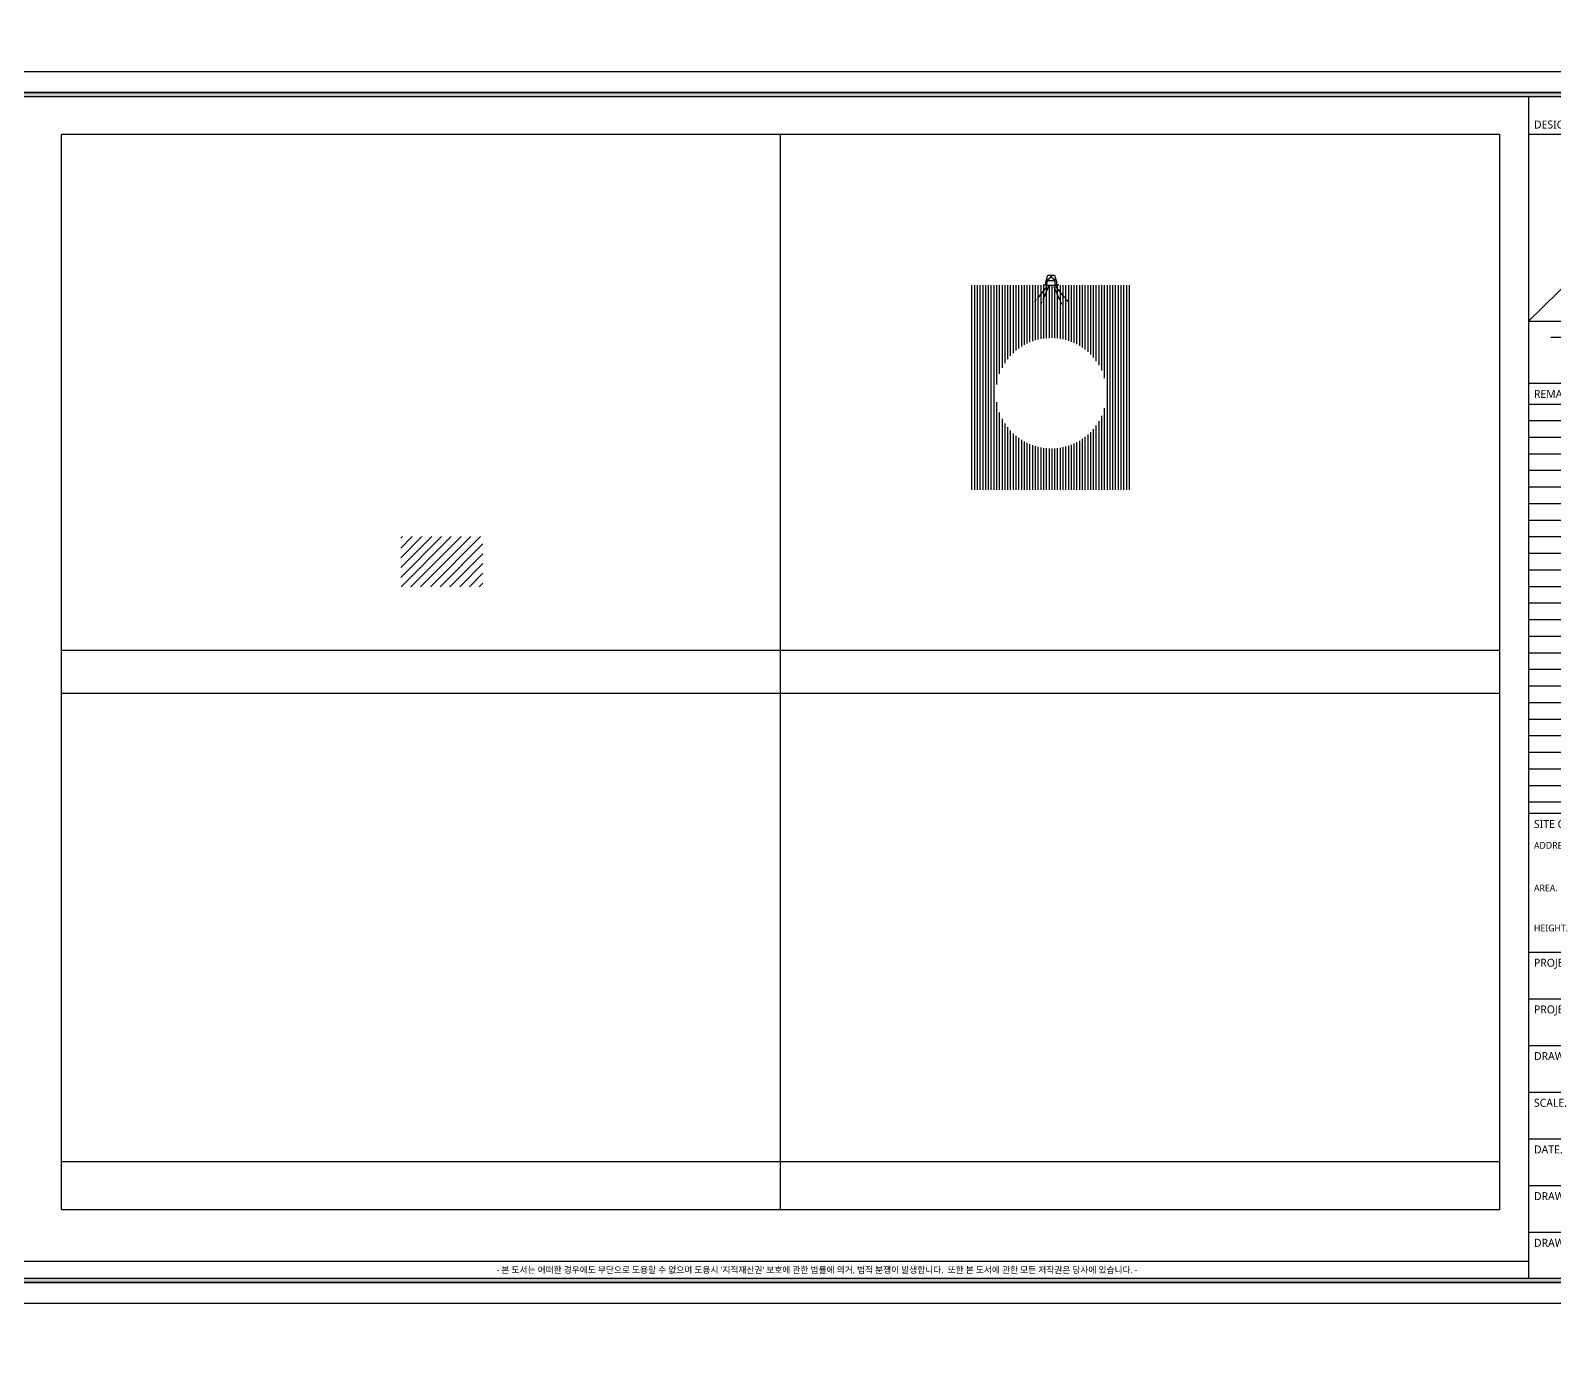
# Model space of a CAD drawing. Header units: millimetres. Extents: x 70151 to 230897, y 35202 to 113211.
# Drawn here: x 205322 to 216353, y 83644 to 93154 of the extents above; entities that cross this region are included whole.
import ezdxf
from ezdxf.enums import TextEntityAlignment as Align

# ---------------------------------------------------------------- set-up
doc = ezdxf.new("R2010")
doc.units = ezdxf.units.MM
doc.header["$LTSCALE"] = 50
doc.linetypes.add('HIDDEN', pattern=[9.525, 6.35, -3.175])
for name, color, linetype in [('F-SYM', 7, 'Continuous'), ('FORM(YOURNAME)-11', 1, 'Continuous'), ('HAT', 8, 'Continuous'), ('WAL1', 3, 'Continuous')]:
    doc.layers.add(name, color=color, linetype=linetype)
doc.styles.add('YOURNAME', font='malgun.ttf')

# ---------------------------------------------------------------- blocks, each defined once
blk = doc.blocks.new('FORM-PLAN')
at = {"layer": 'FORM(YOURNAME)-11'}
h = blk.add_hatch(color=256, dxfattribs=at)
h.dxf.hatch_style = 1
h.paths.add_polyline_path([(-71444, 55115), (10556, 55115), (10556, 54915), (-71444, 54915)])
h.paths.add_polyline_path([(-71444, -2085), (10556, -2085), (10556, -2285), (-71444, -2285)])
at = {"layer": 'Defpoints', "color": 158}
for p, q in [((1346, 54915), (1346, -2085)), ((1346, 53115), (10556, 53115)), ((10556, 53115), (1346, 44093)), ((1346, 44093), (10556, 44093)), ((1346, 40093), (10556, 40093)), ((1346, 39293), (10556, 39293)), ((1346, 38493), (10556, 38493)), ((1346, 37693), (10556, 37693)), ((1346, 36893), (10556, 36893)), ((1346, 36093), (10556, 36093)), ((1346, 35293), (10556, 35293)), ((1346, 34493), (10556, 34493)), ((1346, 33693), (10556, 33693)), ((1346, 32893), (10556, 32893)), ((1346, 32093), (10556, 32093)), ((1346, 31293), (10556, 31293)), ((1346, 30493), (10556, 30493)), ((1346, 29693), (10556, 29693)), ((1346, 28893), (10556, 28893)), ((1346, 28093), (10556, 28093)), ((1346, 27293), (10556, 27293)), ((1346, 26493), (10556, 26493)), ((1346, 25693), (10556, 25693)), ((1346, 24893), (10556, 24893)), ((1346, 24093), (10556, 24093)), ((1346, 23293), (10556, 23293)), ((1346, 22493), (10556, 22493)), ((1346, 21693), (10556, 21693)), ((1346, 20893), (10556, 20893)), ((1346, -1285), (-71444, -1285))]:
    blk.add_line(p, q, dxfattribs=at)
at = {"layer": 'Defpoints', "color": 1}
for points in [[(-72444, 58115), (-72444, 56115), (-74444, 56115)], [(11556, 58115), (11556, 56115), (13556, 56115)], [(-72444, -5285), (-72444, -3285), (-74444, -3285)], [(11556, -5285), (11556, -3285), (13556, -3285)]]:
    blk.add_lwpolyline(points, dxfattribs=at)
at = {"layer": 'Defpoints', "color": 158}
for points in [[(-71444, -2285), (10556, -2285), (10556, 55115), (-71444, 55115)], [(-69444, 53115), (-64, 53115), (-64, 1215), (-69444, 1215)]]:
    blk.add_lwpolyline(points, close=True, dxfattribs=at)
at = {"layer": 'FORM(YOURNAME)-11', "color": 251}
blk.add_line((2415, 43323), (9487, 43323), dxfattribs=at)
at = {"layer": 'FORM(YOURNAME)-11', "color": 14}
for p, q in [((1346, 41093), (10556, 41093)), ((1346, 20344), (10556, 20344)), ((1346, 13651), (10556, 13651)), ((1346, 11398), (10556, 11398)), ((1346, 9146), (10556, 9146)), ((1346, 6893), (10556, 6893)), ((1346, 4641), (10556, 4641)), ((1346, 2388), (10556, 2388)), ((5951, 2388), (5951, -2085)), ((1346, 136), (10556, 136))]:
    blk.add_line(p, q, dxfattribs=at)
at = {"layer": 'FORM(YOURNAME)-11', "color": 250}
blk.add_lwpolyline([(-72444, -3285), (11556, -3285), (11556, 56115), (-72444, 56115)], close=True, dxfattribs=at)
at = {"layer": 'FORM(YOURNAME)-11'}
for points in [[(-71444, 55115), (10556, 55115), (10556, 54915), (-71444, 54915)], [(-71444, -2085), (10556, -2085), (10556, -2285), (-71444, -2285)]]:
    blk.add_lwpolyline(points, close=True, dxfattribs=at)
at = {"layer": 'FORM(YOURNAME)-11', "color": 14, "style": 'YOURNAME'}
for s, height, p in [('DESIGN BY.', 386.1, (1603, 53577)), ('REMARK.', 386.1, (1603, 40579)), ('SITE CONDITIONS.', 386.14, (1603, 19829)), ('PROJECT TYPE.', 386.14, (1603, 13136)), ('PROJECT TITLE.', 386.14, (1603, 10883)), ('DRAWING TITLE.', 386.14, (1603, 8631)), ('SCALE.', 386.1, (1603, 6378)), ('DATE.', 386.1, (1603, 4126)), ('DRAWN BY.', 386.1, (1603, 1873)), ('CHECKED BY.', 386.14, (6240, 1873)), ('DRAWING No.', 386.14, (1603, -379)), ('SHEET No.', 386.1, (6240, -379))]:
    blk.add_text(s, height=height, dxfattribs=at).set_placement(p, align=Align.MIDDLE_LEFT)
for s, height, width, p in [('@__gmdesign__', 400, 1.03, (9487, 42649)), ('goldenhand99@naver.com', 300, 0.995, (9487, 42154))]:
    blk.add_text(s, height=height, dxfattribs=dict(at, width=width)).set_placement(p, align=Align.RIGHT)
at = {"layer": 'FORM(YOURNAME)-11', "color": 251, "style": 'YOURNAME'}
for s, p in [('ADDRESS.', (1603, 18799)), ('AREA.', (1603, 16740)), ('HEIGHT.', (1603, 14809))]:
    blk.add_text(s, height=321.8, dxfattribs=at).set_placement(p, align=Align.MIDDLE_LEFT)
at = {"layer": 'FORM(YOURNAME)-11', "color": 1, "style": 'YOURNAME'}
blk.add_text("- 본 도서는 어떠한 경우에도 무단으로 도용할 수 없으며 도용시 '지적재산권' 보호에 관한 법률에 의거, 법적 분쟁이 발생합니다.  또한 본 도서에 관한 모든 저작권은 당사에 있습니다. -", height=300, dxfattribs=at).set_placement((-32990, -1685), align=Align.MIDDLE_CENTER)
at = {"layer": 'FORM(YOURNAME)-11', "color": 3, "style": 'YOURNAME'}
for tag, height, p in [('1', 451, (9905, 18188)), ('2', 451, (9905, 17544)), ('3', 451, (9905, 16257)), ('4', 451, (9905, 14326)), ('5', 515, (9905, 12009)), ('6', 515, (9905, 9757)), ('7', 515, (9905, 7504)), ('8', 515, (9905, 5252)), ('9', 515, (9905, 2999)), ('10', 515, (5655, 811)), ('11', 515, (9905, 747)), ('12', 515, (5655, -1441)), ('13', 515, (9905, -1441))]:
    blk.add_attdef(tag, text='', height=height, dxfattribs=at).set_placement(p, align=Align.MIDDLE_RIGHT)
blk = doc.blocks.new('A$C1F3B28B9')
at = {"color": 6, "elevation": 0}
for points in [[(175, 256), (45, 95)], [(199, 256), (118, 65)], [(174, 277), (185, 357), (195, 357)], [(183, 347), (294, 347)], [(279, 256), (360, 65)], [(304, 277), (293, 357), (283, 357)], [(303, 256), (433, 95)], [(23, 68), (0, 39)], [(104, 34), (90, 0)], [(374, 34), (388, 0)], [(455, 68), (478, 39)]]:
    blk.add_lwpolyline(points, dxfattribs=at)
at = {"color": 1, "elevation": 0}
blk.add_lwpolyline([(164, 277), (314, 277)], dxfattribs=at)
at = {"color": 6, "linetype": 'HIDDEN', "elevation": 0}
for points in [[(195, 357), (194, 354)], [(248, 400), (228, 400), (228, 395), (248, 395), (248, 400)], [(236, 390), (236, 395)], [(240, 390), (240, 395)], [(283, 357), (283, 354)]]:
    blk.add_lwpolyline(points, dxfattribs=at)
at = {"color": 6, "linetype": 'HIDDEN'}
for centre, start, end in [((261, 323), 110.207, 160.4808), ((216, 323), 19.5192, 69.793)]:
    blk.add_arc(centre, 70.8, start, end, dxfattribs=at)
at = {"layer": 'WAL1', "elevation": 0}
blk.add_lwpolyline([(132, 292), (132, 282), (164, 277), (164, 327), (189, 422), (289, 422), (314, 327), (314, 277), (345, 282), (345, 292)], dxfattribs=at)

msp = doc.modelspace()

# ---------------------------------------------------------------- hatches: boundary and pattern name
at = {"layer": 'HAT'}
h = msp.add_hatch(dxfattribs=at)
h.set_pattern_fill('_USER', color=256, scale=20, angle=90, pattern_type=0)
h.set_pattern_definition([(90, (-63.282, -257.545), (-20, 1e-15), [])])
h.paths.add_polyline_path([(213293.7, 91311), (212129.7, 91311), (212129.7, 89829), (213293.7, 89829)])
h.paths.add_polyline_path([(213111.7, 90529, -1), (212311.7, 90529, -1)], flags=16)
h = msp.add_hatch(dxfattribs=at)
h.set_pattern_fill('_USER', color=256, scale=50, angle=45, pattern_type=0)
h.set_pattern_definition([(45, (617.414, -454.944), (-35.355339, 35.355339), [])])
h.paths.add_polyline_path([(208002.2, 89128.4), (208597.2, 89128.4), (208597.2, 89491.4), (208002.2, 89491.4)])

# ---------------------------------------------------------------- linework, layer by layer
for p, q in [((210750.9, 84619.4), (210750.9, 92404.4)), ((205547.4, 84969.4), (215954.4, 84969.4))]:
    msp.add_line(p, q)
at = {"layer": 'F-SYM'}
for p, q in [((215954.4, 88667.9), (205547.4, 88667.9)), ((215954.4, 88356), (205547.4, 88356))]:
    msp.add_line(p, q, dxfattribs=at)

# ---------------------------------------------------------------- block references
at = {"xscale": 0.5, "yscale": 0.5, "zscale": 0.5}
msp.add_blockref('A$C1F3B28B9', (212590.5, 91172.6, 0), dxfattribs=at)
at = {"layer": 'F-SYM'}
ref = msp.add_blockref('FORM-PLAN', (215964, 84437.2), dxfattribs=dict(at, xscale=0.15, yscale=0.15, zscale=0.15))
ref.add_attrib('4', '2280mm(최고2318mm)', dxfattribs={"layer": 'FORM(YOURNAME)-11', "color": 3, "height": 67.5, "style": 'YOURNAME'}).set_placement((217494.8, 86574.9), align=Align.MIDDLE_RIGHT)
ref.add_attrib('3', '181.06 m2 / 54.77py', dxfattribs={"layer": 'FORM(YOURNAME)-11', "color": 3, "height": 60, "style": 'YOURNAME'}).set_placement((217494.8, 86811.1), align=Align.MIDDLE_RIGHT)
ref.add_attrib('2', '노형동 2585-2', dxfattribs={"layer": 'FORM(YOURNAME)-11', "color": 3, "height": 60, "style": 'YOURNAME'}).set_placement((217494.8, 87066.4), align=Align.MIDDLE_RIGHT)
ref.add_attrib('1', '노형 대림 아파트', dxfattribs={"layer": 'FORM(YOURNAME)-11', "color": 3, "height": 60, "style": 'YOURNAME'}).set_placement((217494.8, 87150), align=Align.MIDDLE_RIGHT)
ref.add_attrib('5', '아파트 리모델링', dxfattribs={"layer": 'FORM(YOURNAME)-11', "color": 3, "height": 75, "style": 'YOURNAME'}).set_placement((217494.8, 86289.2), align=Align.MIDDLE_RIGHT)
ref.add_attrib('6', '노형대림 103-1401', dxfattribs={"layer": 'FORM(YOURNAME)-11', "color": 3, "height": 75, "style": 'YOURNAME'}).set_placement((217494.8, 85948.8), align=Align.MIDDLE_RIGHT)
ref.add_attrib('7', '가 구 입 면 도 _ 6', dxfattribs={"layer": 'FORM(YOURNAME)-11', "color": 3, "height": 75, "style": 'YOURNAME'}).set_placement((217494.8, 85596.1), align=Align.MIDDLE_RIGHT)
ref.add_attrib('8', 'A1:1/00 A3:1/30', dxfattribs={"layer": 'FORM(YOURNAME)-11', "color": 3, "height": 90, "style": 'YOURNAME'}).set_placement((217494.8, 85257.8), align=Align.MIDDLE_RIGHT)
ref.add_attrib('9', '25.05.02', dxfattribs={"layer": 'FORM(YOURNAME)-11', "color": 3, "height": 67.5, "style": 'YOURNAME'}).set_placement((217494.8, 84936.4), align=Align.MIDDLE_RIGHT)

doc.saveas('drawing.dxf')
